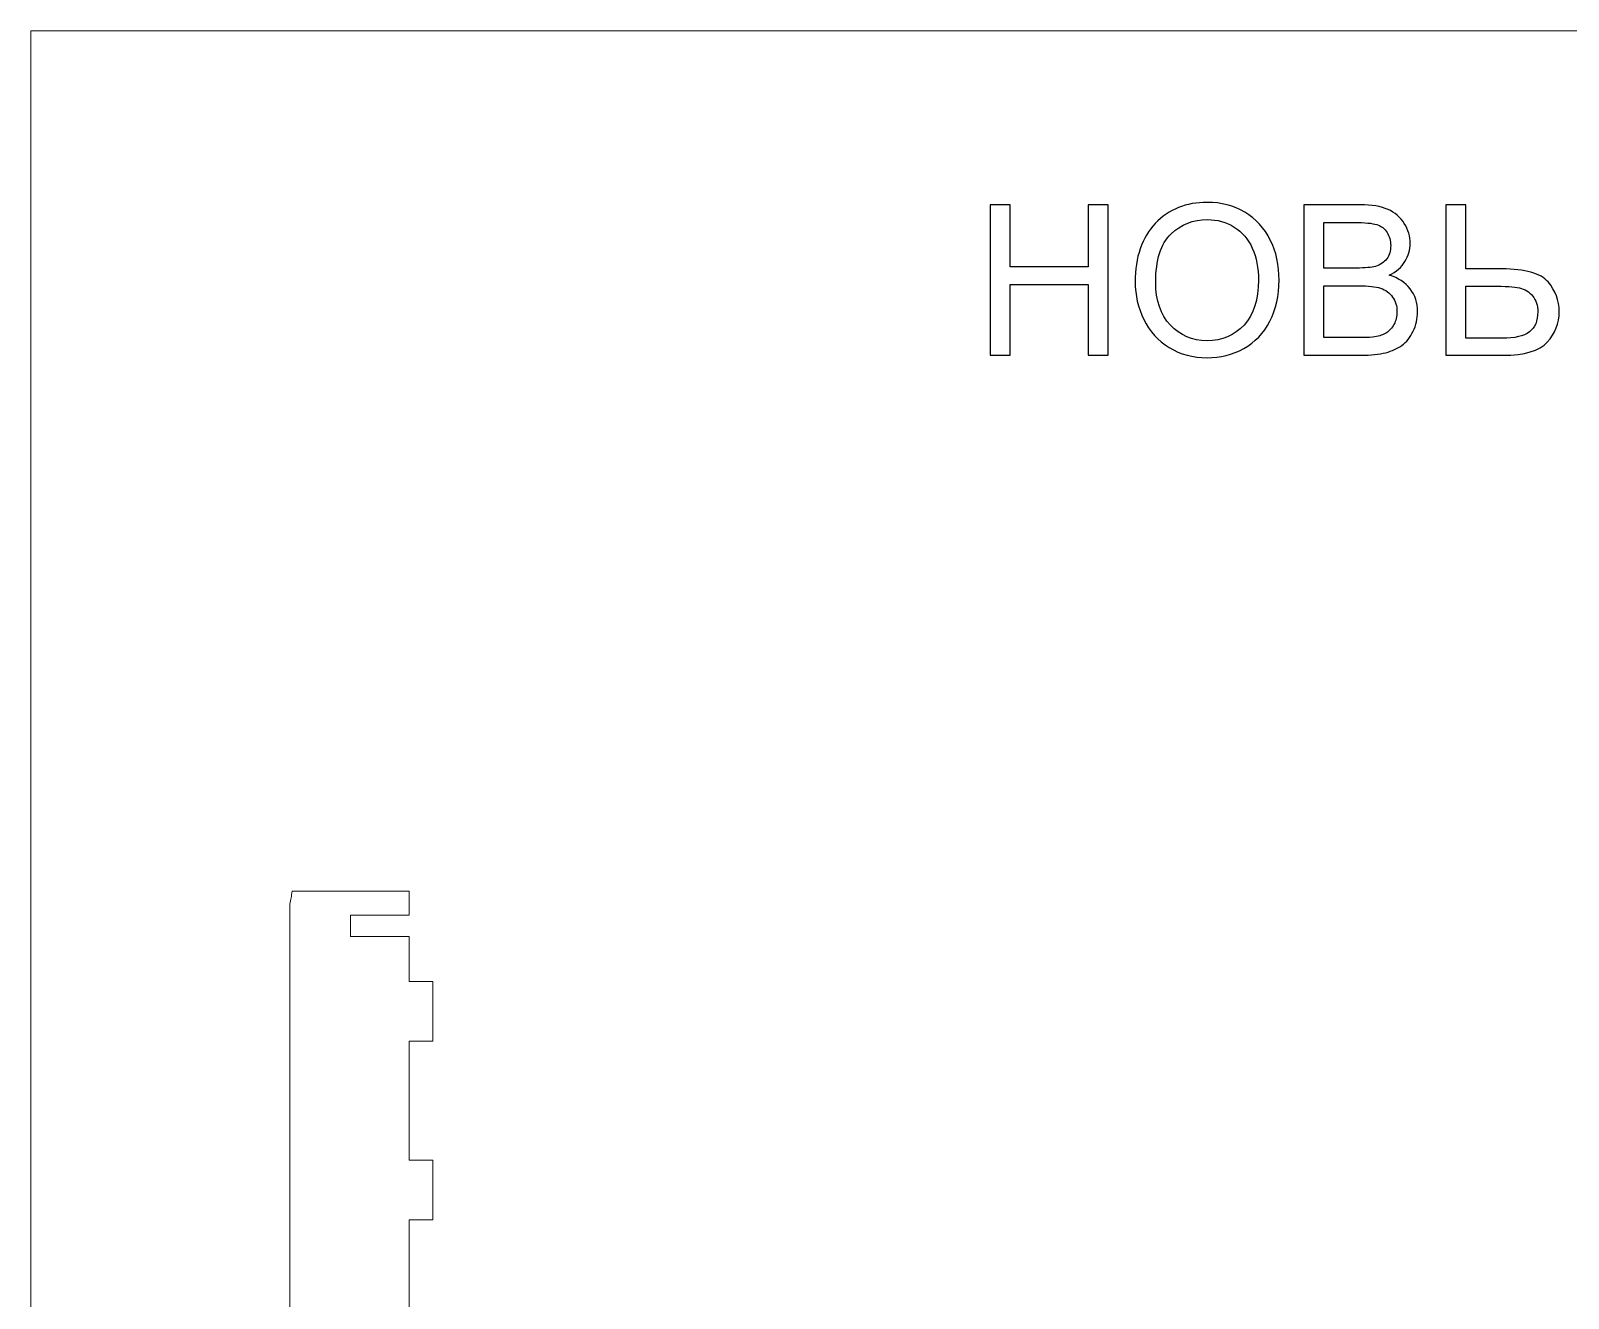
# Model space of a CAD drawing. Header units: centimetres. Extents: x -65 to 125, y -59 to 116.
# Drawn here: x 43.7 to 69.51, y 9.78 to 31.07 of the extents above; entities that cross this region are included whole.
import ezdxf

# ---------------------------------------------------------------- set-up
doc = ezdxf.new("R2010")
doc.units = ezdxf.units.CM
doc.header["$MEASUREMENT"] = 0
doc.layers.add('layer 1', color=7, linetype='Continuous')

msp = doc.modelspace()

# ---------------------------------------------------------------- linework, layer by layer
at = {"layer": 'layer 1', "color": 250, "lineweight": 9}
msp.add_open_spline([(43.70348, 31.06567), (43.70348, 31.06567), (97.89016, 31.06567), (97.89016, 31.06567), (97.89016, 31.06567), (97.89016, 31.06567), (97.89016, -20.81939), (97.89016, -20.81939), (97.89016, -20.81939), (97.89016, -20.81939), (43.70348, -20.81939), (43.70348, -20.81939), (43.70348, -20.81939), (43.70348, -20.81939), (43.70348, 31.06567), (43.70348, 31.06567)], degree=3, knots=[0, 0, 0, 0, 0.2, 0.2, 0.2, 0.2, 0.4, 0.4, 0.4, 0.4, 0.6, 0.6, 0.6, 0.6, 1, 1, 1, 1], dxfattribs=at)
at = {"layer": 'layer 1', "color": 250}
for points, knots in [([(59.81133, 25.61523), (59.81133, 25.61523), (59.81133, 28.14111), (59.81133, 28.14111), (59.81133, 28.14111), (59.81133, 28.14111), (60.14647, 28.14111), (60.14647, 28.14111), (60.14647, 28.14111), (60.14647, 28.14111), (60.14647, 27.10042), (60.14647, 27.10042), (60.14647, 27.10042), (60.14647, 27.10042), (61.45174, 27.10042), (61.45174, 27.10042), (61.45174, 27.10042), (61.45174, 27.10042), (61.45174, 28.14111), (61.45174, 28.14111), (61.45174, 28.14111), (61.45174, 28.14111), (61.78688, 28.14111), (61.78688, 28.14111), (61.78688, 28.14111), (61.78688, 28.14111), (61.78688, 25.61523), (61.78688, 25.61523), (61.78688, 25.61523), (61.78688, 25.61523), (61.45174, 25.61523), (61.45174, 25.61523), (61.45174, 25.61523), (61.45174, 25.61523), (61.45174, 26.80409), (61.45174, 26.80409), (61.45174, 26.80409), (61.45174, 26.80409), (60.14647, 26.80409), (60.14647, 26.80409), (60.14647, 26.80409), (60.14647, 26.80409), (60.14647, 25.61523), (60.14647, 25.61523), (60.14647, 25.61523), (60.14647, 25.61523), (59.81133, 25.61523), (59.81133, 25.61523)], [0, 0, 0, 0, 0.07692308, 0.07692308, 0.07692308, 0.07692308, 0.15384615, 0.15384615, 0.15384615, 0.15384615, 0.23076923, 0.23076923, 0.23076923, 0.23076923, 0.30769231, 0.30769231, 0.30769231, 0.30769231, 0.38461538, 0.38461538, 0.38461538, 0.38461538, 0.46153846, 0.46153846, 0.46153846, 0.46153846, 0.53846154, 0.53846154, 0.53846154, 0.53846154, 0.61538462, 0.61538462, 0.61538462, 0.61538462, 0.69230769, 0.69230769, 0.69230769, 0.69230769, 0.76923077, 0.76923077, 0.76923077, 0.76923077, 0.84615385, 0.84615385, 0.84615385, 0.84615385, 1, 1, 1, 1]), ([(62.24255, 26.84466), (62.24255, 27.26329), (62.35544, 27.59137), (62.58063, 27.82832), (62.58063, 27.82832), (62.80582, 28.06527), (63.09627, 28.18345), (63.45258, 28.18345), (63.45258, 28.18345), (63.686, 28.18345), (63.8959, 28.12759), (64.08346, 28.01647), (64.08346, 28.01647), (64.27043, 27.90534), (64.41331, 27.75012), (64.5115, 27.5508), (64.5115, 27.5508), (64.60969, 27.35207), (64.65908, 27.12629), (64.65908, 26.87406), (64.65908, 26.87406), (64.65908, 26.61829), (64.60733, 26.38899), (64.50385, 26.18732), (64.50385, 26.18732), (64.40037, 25.98506), (64.25397, 25.83219), (64.06465, 25.72871), (64.06465, 25.72871), (63.87473, 25.62464), (63.67012, 25.5729), (63.45081, 25.5729), (63.45081, 25.5729), (63.21269, 25.5729), (63.00044, 25.63052), (62.81288, 25.74517), (62.81288, 25.74517), (62.6259, 25.85982), (62.48362, 26.01622), (62.38719, 26.21495), (62.38719, 26.21495), (62.29077, 26.41309), (62.24255, 26.623), (62.24255, 26.84466)], [0, 0, 0, 0, 0.08333333, 0.08333333, 0.08333333, 0.08333333, 0.16666667, 0.16666667, 0.16666667, 0.16666667, 0.25, 0.25, 0.25, 0.25, 0.33333333, 0.33333333, 0.33333333, 0.33333333, 0.41666667, 0.41666667, 0.41666667, 0.41666667, 0.5, 0.5, 0.5, 0.5, 0.58333333, 0.58333333, 0.58333333, 0.58333333, 0.66666667, 0.66666667, 0.66666667, 0.66666667, 0.75, 0.75, 0.75, 0.75, 0.83333333, 0.83333333, 0.83333333, 0.83333333, 1, 1, 1, 1]), ([(65.07477, 25.61523), (65.07477, 25.61523), (65.07477, 28.14111), (65.07477, 28.14111), (65.07477, 28.14111), (65.07477, 28.14111), (66.02256, 28.14111), (66.02256, 28.14111), (66.02256, 28.14111), (66.21541, 28.14111), (66.37005, 28.11583), (66.48705, 28.06468), (66.48705, 28.06468), (66.60347, 28.01353), (66.6946, 27.93474), (66.76045, 27.82832), (66.76045, 27.82832), (66.82689, 27.72248), (66.85982, 27.61136), (66.85982, 27.49494), (66.85982, 27.49494), (66.85982, 27.38735), (66.83042, 27.28563), (66.77221, 27.19038), (66.77221, 27.19038), (66.714, 27.09513), (66.62581, 27.01811), (66.50763, 26.95931), (66.50763, 26.95931), (66.6605, 26.91463), (66.77809, 26.83819), (66.85982, 26.73001), (66.85982, 26.73001), (66.94213, 26.62241), (66.98329, 26.49482), (66.98329, 26.34783), (66.98329, 26.34783), (66.98329, 26.22906), (66.95801, 26.11911), (66.90803, 26.0174), (66.90803, 26.0174), (66.85805, 25.91568), (66.79632, 25.83748), (66.72282, 25.78221), (66.72282, 25.78221), (66.64933, 25.72753), (66.55702, 25.68579), (66.44648, 25.65756), (66.44648, 25.65756), (66.33536, 25.62934), (66.19954, 25.61523), (66.03844, 25.61523), (66.03844, 25.61523), (66.03844, 25.61523), (65.07477, 25.61523), (65.07477, 25.61523)], [0, 0, 0, 0, 0.06666667, 0.06666667, 0.06666667, 0.06666667, 0.13333333, 0.13333333, 0.13333333, 0.13333333, 0.2, 0.2, 0.2, 0.2, 0.26666667, 0.26666667, 0.26666667, 0.26666667, 0.33333333, 0.33333333, 0.33333333, 0.33333333, 0.4, 0.4, 0.4, 0.4, 0.46666667, 0.46666667, 0.46666667, 0.46666667, 0.53333333, 0.53333333, 0.53333333, 0.53333333, 0.6, 0.6, 0.6, 0.6, 0.66666667, 0.66666667, 0.66666667, 0.66666667, 0.73333333, 0.73333333, 0.73333333, 0.73333333, 0.8, 0.8, 0.8, 0.8, 0.86666667, 0.86666667, 0.86666667, 0.86666667, 1, 1, 1, 1]), ([(67.45954, 28.14111), (67.45954, 28.14111), (67.79468, 28.14111), (67.79468, 28.14111), (67.79468, 28.14111), (67.79468, 28.14111), (67.79468, 27.06514), (67.79468, 27.06514), (67.79468, 27.06514), (67.79468, 27.06514), (68.39616, 27.06514), (68.39616, 27.06514), (68.39616, 27.06514), (68.79068, 27.06514), (69.04997, 26.99224), (69.17462, 26.84583), (69.17462, 26.84583), (69.29868, 26.70002), (69.36101, 26.53421), (69.36101, 26.34901), (69.36101, 26.34901), (69.36101, 26.15321), (69.29457, 25.98212), (69.1611, 25.83513), (69.1611, 25.83513), (69.02822, 25.68873), (68.78127, 25.61523), (68.41968, 25.61523), (68.41968, 25.61523), (68.41968, 25.61523), (67.45954, 25.61523), (67.45954, 25.61523), (67.45954, 25.61523), (67.45954, 25.61523), (67.45954, 28.14111), (67.45954, 28.14111)], [0, 0, 0, 0, 0.1, 0.1, 0.1, 0.1, 0.2, 0.2, 0.2, 0.2, 0.3, 0.3, 0.3, 0.3, 0.4, 0.4, 0.4, 0.4, 0.5, 0.5, 0.5, 0.5, 0.6, 0.6, 0.6, 0.6, 0.7, 0.7, 0.7, 0.7, 0.8, 0.8, 0.8, 0.8, 1, 1, 1, 1]), ([(62.58827, 26.83878), (62.58827, 26.5348), (62.67, 26.2955), (62.83345, 26.12088), (62.83345, 26.12088), (62.99691, 25.94625), (63.20211, 25.85865), (63.44905, 25.85865), (63.44905, 25.85865), (63.7007, 25.85865), (63.90707, 25.94684), (64.06994, 26.12323), (64.06994, 26.12323), (64.23222, 26.29962), (64.31335, 26.55009), (64.31335, 26.87464), (64.31335, 26.87464), (64.31335, 27.07984), (64.27866, 27.25917), (64.20928, 27.41204), (64.20928, 27.41204), (64.13991, 27.56491), (64.03819, 27.68368), (63.90472, 27.76776), (63.90472, 27.76776), (63.77067, 27.85184), (63.62074, 27.89417), (63.45434, 27.89417), (63.45434, 27.89417), (63.21798, 27.89417), (63.01455, 27.81303), (62.84404, 27.65075), (62.84404, 27.65075), (62.67353, 27.48848), (62.58827, 27.21801), (62.58827, 26.83878)], [0, 0, 0, 0, 0.1, 0.1, 0.1, 0.1, 0.2, 0.2, 0.2, 0.2, 0.3, 0.3, 0.3, 0.3, 0.4, 0.4, 0.4, 0.4, 0.5, 0.5, 0.5, 0.5, 0.6, 0.6, 0.6, 0.6, 0.7, 0.7, 0.7, 0.7, 0.8, 0.8, 0.8, 0.8, 1, 1, 1, 1]), ([(65.40991, 27.07925), (65.40991, 27.07925), (65.95612, 27.07925), (65.95612, 27.07925), (65.95612, 27.07925), (66.10429, 27.07925), (66.21071, 27.08925), (66.2748, 27.10865), (66.2748, 27.10865), (66.36005, 27.13393), (66.42414, 27.17627), (66.46706, 27.23506), (66.46706, 27.23506), (66.50998, 27.29386), (66.53174, 27.36736), (66.53174, 27.45614), (66.53174, 27.45614), (66.53174, 27.54022), (66.51175, 27.6143), (66.47118, 27.6778), (66.47118, 27.6778), (66.43119, 27.74189), (66.37357, 27.78598), (66.2989, 27.8095), (66.2989, 27.8095), (66.22423, 27.83302), (66.09606, 27.84478), (65.91496, 27.84478), (65.91496, 27.84478), (65.91496, 27.84478), (65.40991, 27.84478), (65.40991, 27.84478), (65.40991, 27.84478), (65.40991, 27.84478), (65.40991, 27.07925), (65.40991, 27.07925)], [0, 0, 0, 0, 0.1, 0.1, 0.1, 0.1, 0.2, 0.2, 0.2, 0.2, 0.3, 0.3, 0.3, 0.3, 0.4, 0.4, 0.4, 0.4, 0.5, 0.5, 0.5, 0.5, 0.6, 0.6, 0.6, 0.6, 0.7, 0.7, 0.7, 0.7, 0.8, 0.8, 0.8, 0.8, 1, 1, 1, 1]), ([(65.40991, 25.91156), (65.40991, 25.91156), (66.03902, 25.91156), (66.03902, 25.91156), (66.03902, 25.91156), (66.14721, 25.91156), (66.22306, 25.91568), (66.26715, 25.92391), (66.26715, 25.92391), (66.34359, 25.93743), (66.40826, 25.96036), (66.46, 25.9927), (66.46, 25.9927), (66.51175, 26.02504), (66.55408, 26.07208), (66.58759, 26.13381), (66.58759, 26.13381), (66.62111, 26.19555), (66.63757, 26.26669), (66.63757, 26.34724), (66.63757, 26.34724), (66.63757, 26.4419), (66.61346, 26.52363), (66.56466, 26.5936), (66.56466, 26.5936), (66.51645, 26.66357), (66.44942, 26.71237), (66.36358, 26.74059), (66.36358, 26.74059), (66.27832, 26.76881), (66.15485, 26.78292), (65.99434, 26.78292), (65.99434, 26.78292), (65.99434, 26.78292), (65.40991, 26.78292), (65.40991, 26.78292), (65.40991, 26.78292), (65.40991, 26.78292), (65.40991, 25.91156), (65.40991, 25.91156)], [0, 0, 0, 0, 0.09090909, 0.09090909, 0.09090909, 0.09090909, 0.18181818, 0.18181818, 0.18181818, 0.18181818, 0.27272727, 0.27272727, 0.27272727, 0.27272727, 0.36363636, 0.36363636, 0.36363636, 0.36363636, 0.45454545, 0.45454545, 0.45454545, 0.45454545, 0.54545455, 0.54545455, 0.54545455, 0.54545455, 0.63636364, 0.63636364, 0.63636364, 0.63636364, 0.72727273, 0.72727273, 0.72727273, 0.72727273, 0.81818182, 0.81818182, 0.81818182, 0.81818182, 1, 1, 1, 1]), ([(67.79468, 25.90098), (67.79468, 25.90098), (68.4038, 25.90098), (68.4038, 25.90098), (68.4038, 25.90098), (68.61312, 25.90098), (68.7654, 25.93626), (68.85947, 26.00681), (68.85947, 26.00681), (68.95414, 26.07737), (69.00117, 26.19026), (69.00117, 26.34548), (69.00117, 26.34548), (69.00117, 26.45072), (68.97236, 26.53951), (68.91533, 26.61065), (68.91533, 26.61065), (68.8583, 26.68179), (68.78421, 26.72707), (68.69367, 26.74647), (68.69367, 26.74647), (68.60371, 26.76587), (68.4526, 26.77587), (68.24094, 26.77587), (68.24094, 26.77587), (68.24094, 26.77587), (67.79468, 26.77587), (67.79468, 26.77587), (67.79468, 26.77587), (67.79468, 26.77587), (67.79468, 25.90098), (67.79468, 25.90098)], [0, 0, 0, 0, 0.11111111, 0.11111111, 0.11111111, 0.11111111, 0.22222222, 0.22222222, 0.22222222, 0.22222222, 0.33333333, 0.33333333, 0.33333333, 0.33333333, 0.44444444, 0.44444444, 0.44444444, 0.44444444, 0.55555556, 0.55555556, 0.55555556, 0.55555556, 0.66666667, 0.66666667, 0.66666667, 0.66666667, 0.77777778, 0.77777778, 0.77777778, 0.77777778, 1, 1, 1, 1])]:
    msp.add_open_spline(points, degree=3, knots=knots, dxfattribs=at)
at = {"layer": 'layer 1', "color": 2, "lineweight": 9}
msp.add_open_spline([(47.7364, -3.90942), (47.7364, -3.90942), (47.6764, -3.90942), (47.6764, -3.90942), (47.6764, -3.90942), (47.6764, -3.90942), (46.05751, -3.90942), (46.05751, -3.90942), (46.05751, -3.90942), (45.82446, -2.92453), (45.68237, -1.92031), (45.63303, -0.90942), (45.63303, -0.90942), (45.63303, -0.90942), (45.63303, 4.20834), (45.63303, 4.20834), (45.63303, 4.20834), (45.70817, 6.15351), (46.58406, 7.98108), (48.05321, 9.25816), (48.05321, 9.25816), (48.05321, 9.25816), (48.05321, 16.39686), (48.05321, 16.39686), (48.05321, 16.39686), (48.06591, 16.46875), (48.07937, 16.54051), (48.09358, 16.61211), (48.09358, 16.61211), (48.09358, 16.61211), (50.05321, 16.61211), (50.05321, 16.61211), (50.05321, 16.61211), (50.05321, 16.61211), (50.05321, 16.21211), (50.05321, 16.21211), (50.05321, 16.21211), (50.05321, 16.21211), (49.07321, 16.21211), (49.07321, 16.21211), (49.07321, 16.21211), (49.07321, 16.21211), (49.07321, 15.85211), (49.07321, 15.85211), (49.07321, 15.85211), (49.07321, 15.85211), (50.05321, 15.85211), (50.05321, 15.85211), (50.05321, 15.85211), (50.05321, 15.85211), (50.05321, 15.09643), (50.05321, 15.09643), (50.05321, 15.09643), (50.05321, 15.09643), (50.45321, 15.09643), (50.45321, 15.09643), (50.45321, 15.09643), (50.45321, 15.09643), (50.45321, 14.09643), (50.45321, 14.09643), (50.45321, 14.09643), (50.45321, 14.09643), (50.05321, 14.09643), (50.05321, 14.09643), (50.05321, 14.09643), (50.05321, 14.09643), (50.05321, 12.09643), (50.05321, 12.09643), (50.05321, 12.09643), (50.05321, 12.09643), (50.45321, 12.09643), (50.45321, 12.09643), (50.45321, 12.09643), (50.45321, 12.09643), (50.45321, 11.09643), (50.45321, 11.09643), (50.45321, 11.09643), (50.45321, 11.09643), (50.05321, 11.09643), (50.05321, 11.09643), (50.05321, 11.09643), (50.05321, 11.09643), (50.05321, 9.09643), (50.05321, 9.09643), (50.05321, 9.09643), (50.05321, 9.09643), (50.45321, 9.09643), (50.45321, 9.09643), (50.45321, 9.09643), (50.45321, 9.09643), (50.45321, 8.09643), (50.45321, 8.09643), (50.45321, 8.09643), (50.45321, 8.09643), (50.05321, 8.09643), (50.05321, 8.09643), (50.05321, 8.09643), (50.05321, 8.09643), (50.05321, 7.34075), (50.05321, 7.34075), (50.05321, 7.34075), (50.05321, 7.34075), (49.07321, 7.34075), (49.07321, 7.34075), (49.07321, 7.34075), (49.07321, 7.34075), (49.07321, 6.98075), (49.07321, 6.98075), (49.07321, 6.98075), (49.07321, 6.98075), (50.05321, 6.98075), (50.05321, 6.98075), (50.05321, 6.98075), (50.05321, 6.98075), (50.05321, 6.18609), (50.05321, 6.18609), (50.05321, 6.18609), (50.05321, 6.18609), (50.45321, 6.18609), (50.45321, 6.18609), (50.45321, 6.18609), (50.45321, 6.18609), (50.45321, 5.18609), (50.45321, 5.18609), (50.45321, 5.18609), (50.45321, 5.18609), (50.05321, 5.18609), (50.05321, 5.18609), (50.05321, 5.18609), (50.05321, 5.18609), (50.05321, 4.28552), (50.05321, 4.28552), (50.05321, 4.28552), (50.05321, 4.28552), (50.45321, 4.28552), (50.45321, 4.28552), (50.45321, 4.28552), (50.45321, 4.28552), (50.45321, 3.28552), (50.45321, 3.28552), (50.45321, 3.28552), (50.45321, 3.28552), (50.05321, 3.28552), (50.05321, 3.28552), (50.05321, 3.28552), (50.05321, 3.28552), (50.05321, 2.33074), (50.05321, 2.33074), (50.05321, 2.33074), (50.05321, 2.33074), (49.82651, 2.33074), (49.82651, 2.33074), (49.82651, 2.33074), (49.82651, 2.33074), (49.82651, 1.97074), (49.82651, 1.97074), (49.82651, 1.97074), (49.82651, 1.97074), (50.87706, 1.97074), (50.87706, 1.97074), (50.87706, 1.97074), (50.87706, 1.97074), (53.56321, 1.97074), (53.56321, 1.97074), (53.56321, 1.97074), (53.56321, 1.97074), (53.56321, -0.02926), (53.56321, -0.02926), (53.56321, -0.02926), (53.56321, -0.02926), (51.69571, -0.02926), (51.69571, -0.02926), (51.69571, -0.02926), (51.69571, -0.02926), (51.69571, -0.90942), (51.69571, -0.90942), (51.69571, -0.90942), (51.69571, -0.90942), (49.89979, -0.90942), (49.89979, -0.90942), (49.89979, -0.90942), (49.85045, -1.92031), (49.70835, -2.92453), (49.4753, -3.90942), (49.4753, -3.90942), (49.4753, -3.90942), (47.7364, -3.90942), (47.7364, -3.90942)], degree=3, knots=[0, 0, 0, 0, 0.02083333, 0.02083333, 0.02083333, 0.02083333, 0.04166667, 0.04166667, 0.04166667, 0.04166667, 0.0625, 0.0625, 0.0625, 0.0625, 0.08333333, 0.08333333, 0.08333333, 0.08333333, 0.10416667, 0.10416667, 0.10416667, 0.10416667, 0.125, 0.125, 0.125, 0.125, 0.14583333, 0.14583333, 0.14583333, 0.14583333, 0.16666667, 0.16666667, 0.16666667, 0.16666667, 0.1875, 0.1875, 0.1875, 0.1875, 0.20833333, 0.20833333, 0.20833333, 0.20833333, 0.22916667, 0.22916667, 0.22916667, 0.22916667, 0.25, 0.25, 0.25, 0.25, 0.27083333, 0.27083333, 0.27083333, 0.27083333, 0.29166667, 0.29166667, 0.29166667, 0.29166667, 0.3125, 0.3125, 0.3125, 0.3125, 0.33333333, 0.33333333, 0.33333333, 0.33333333, 0.35416667, 0.35416667, 0.35416667, 0.35416667, 0.375, 0.375, 0.375, 0.375, 0.39583333, 0.39583333, 0.39583333, 0.39583333, 0.41666667, 0.41666667, 0.41666667, 0.41666667, 0.4375, 0.4375, 0.4375, 0.4375, 0.45833333, 0.45833333, 0.45833333, 0.45833333, 0.47916667, 0.47916667, 0.47916667, 0.47916667, 0.5, 0.5, 0.5, 0.5, 0.52083333, 0.52083333, 0.52083333, 0.52083333, 0.54166667, 0.54166667, 0.54166667, 0.54166667, 0.5625, 0.5625, 0.5625, 0.5625, 0.58333333, 0.58333333, 0.58333333, 0.58333333, 0.60416667, 0.60416667, 0.60416667, 0.60416667, 0.625, 0.625, 0.625, 0.625, 0.64583333, 0.64583333, 0.64583333, 0.64583333, 0.66666667, 0.66666667, 0.66666667, 0.66666667, 0.6875, 0.6875, 0.6875, 0.6875, 0.70833333, 0.70833333, 0.70833333, 0.70833333, 0.72916667, 0.72916667, 0.72916667, 0.72916667, 0.75, 0.75, 0.75, 0.75, 0.77083333, 0.77083333, 0.77083333, 0.77083333, 0.79166667, 0.79166667, 0.79166667, 0.79166667, 0.8125, 0.8125, 0.8125, 0.8125, 0.83333333, 0.83333333, 0.83333333, 0.83333333, 0.85416667, 0.85416667, 0.85416667, 0.85416667, 0.875, 0.875, 0.875, 0.875, 0.89583333, 0.89583333, 0.89583333, 0.89583333, 0.91666667, 0.91666667, 0.91666667, 0.91666667, 0.9375, 0.9375, 0.9375, 0.9375, 0.95833333, 0.95833333, 0.95833333, 0.95833333, 1, 1, 1, 1], dxfattribs=at)

doc.saveas('drawing.dxf')
